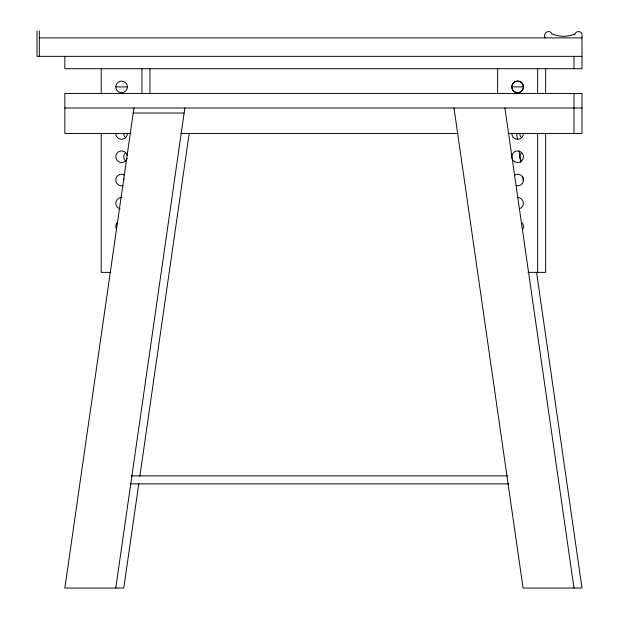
<?xml version="1.0" encoding="UTF-8"?>
<svg xmlns="http://www.w3.org/2000/svg" width="619" height="619" viewBox="0 0 619 619"><rect width="100%" height="100%" fill="white"/><g stroke="black" fill="none" stroke-linecap="round" stroke-linejoin="round"><path stroke-width="0.93" d="M133.952 107.992L64.848 588.05L123.769 588.05L138.772 483.818M115.768 588.05L184.864 107.992M139.863 476.228L189.252 133.1M574.215 34.316L575.074 33.952C575.616 30.78 581.465 30.78 582.007 33.952L582.007 68.717L64.848 68.717L64.848 56.352M39.306 37.875L582.007 37.875M582.007 56.352L36.993 56.352L36.993 30.95M115.784 86.9L127.421 86.9A5.819 5.819 0 0 1 118.693 91.945A5.819 5.819 0 0 1 118.693 81.863A5.819 5.819 0 0 1 127.421 86.9M511.805 86.892L523.442 86.892A5.819 5.819 0 0 0 514.714 81.847A5.819 5.819 0 0 0 514.714 91.929A5.819 5.819 0 0 0 523.442 86.892M64.848 107.992L582.007 107.992M133.224 113.029L184.137 113.029M130.547 133.456L64.848 133.456L64.848 93.446L582.007 93.446L582.007 133.456L508.3 133.456M180.787 133.456L458.068 133.456M110.693 272.375L101.214 272.375L101.214 133.387M528.108 272.375L545.633 272.375L545.633 133.387M131.243 475.872L507.712 475.872M130.276 483.872L508.957 483.872M553.734 34.656L551.986 33.952C550.043 28.923 542.36 32.474 545.053 37.875M516.625 133.812L517.445 139.554M519.101 151.028L520.749 162.503M522.815 176.848L523.365 180.671M536.58 272.476L582.007 588.05L523.086 588.05L453.982 107.992M504.903 107.992L573.999 588.05M573.999 56.352L573.999 68.717M573.999 93.446L573.999 133.456M545.633 68.717L545.633 93.817M537.632 68.717L537.632 93.817M537.632 133.387L537.632 272.375M497.63 68.717L497.63 93.817M149.953 68.717L149.953 93.817M141.952 68.717L141.952 93.817M101.214 68.717L101.214 93.817M39.306 30.95L39.306 56.352M574.192 34.269A29 29 0 0 1 553.765 34.563M514.722 174.96A5.819 5.819 0 0 1 523.395 179.247A5.819 5.819 0 0 1 516.122 185.623M127.406 133.456A5.819 5.819 0 0 1 121.587 139.275A5.819 5.819 0 0 1 115.768 133.456M123.088 185.623A5.819 5.819 0 0 1 115.815 179.247A5.819 5.819 0 0 1 124.496 174.96M517.631 197.461A5.819 5.819 0 0 1 519.132 208.897M521.747 222.438A5.819 5.819 0 0 1 522.668 229.463M523.45 133.456A5.819 5.819 0 0 1 517.631 139.275A5.819 5.819 0 0 1 511.812 133.456M127.205 158.232A5.819 5.819 0 0 1 118.244 161.497A5.819 5.819 0 0 1 118.244 151.965A5.819 5.819 0 0 1 127.205 155.222M120.078 208.897A5.819 5.819 0 0 1 121.587 197.461M116.542 229.463A5.819 5.819 0 0 1 117.471 222.438M521.523 137.565A5.819 5.819 0 0 1 519.813 133.456M521.523 160.839A5.819 5.819 0 0 1 521.523 152.614M125.471 137.565A5.819 5.819 0 0 1 123.769 133.456M125.471 160.839A5.819 5.819 0 0 1 125.471 152.614M123.769 180.005A5.819 5.819 0 0 1 123.97 178.496M514.722 161.768A5.819 5.819 0 0 0 523.45 156.731A5.819 5.819 0 0 0 514.722 151.686A5.819 5.819 0 0 0 514.722 161.768M514.722 91.945A5.819 5.819 0 0 0 523.45 86.9A5.819 5.819 0 0 0 514.722 81.863A5.819 5.819 0 0 0 514.722 91.945"/></g></svg>
